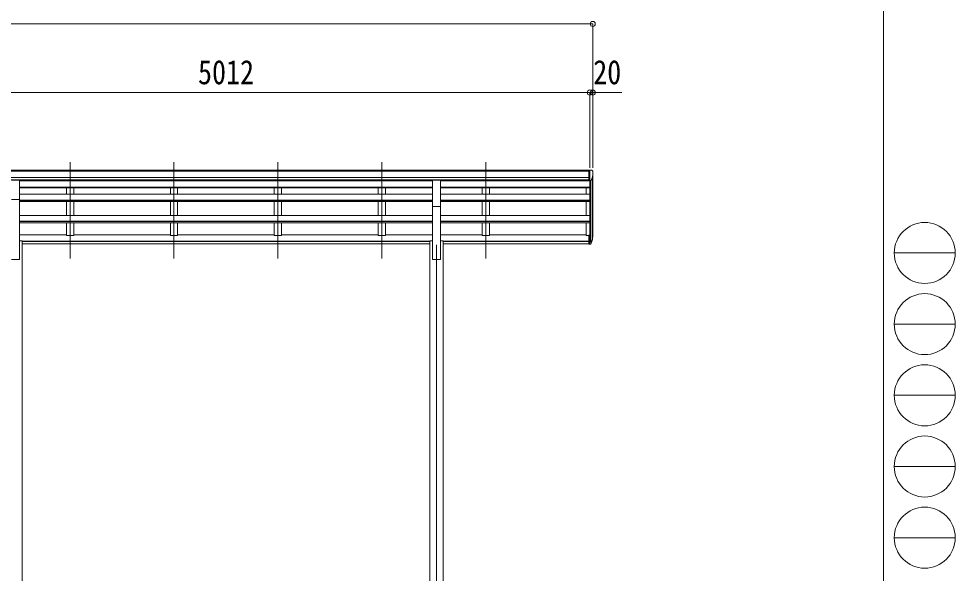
# Model space of a CAD drawing. Units: millimetres at full size. Extents: x -9783 to 9892, y -6828 to 6752.
# Drawn here: x 3441 to 9892, y -3468 to 349 of the extents above; entities that cross this region are included whole.
import ezdxf
from ezdxf.enums import TextEntityAlignment as Align

# ---------------------------------------------------------------- set-up
doc = ezdxf.new("R2010")
doc.units = ezdxf.units.MM
doc.header["$LTSCALE"] = 35
doc.header["$PDMODE"] = 32
doc.header["$PDSIZE"] = 35
for name, color, linetype, lineweight in [('0-1_本体', 4, 'Continuous', 9), ('0-2_部品', 7, 'Continuous', 9), ('0-8_PARTS2', 2, 'Continuous', 9), ('0-A_寸法', 6, 'Continuous', 9), ('F-0_240', 7, 'Continuous', 9)]:
    doc.layers.add(name, color=color, linetype=linetype, lineweight=lineweight)
doc.styles.add('ＭＳ ゴシック', font='')
doc.styles.get('ＭＳ ゴシック').set_extended_font_data('MS Gothic')

msp = doc.modelspace()

# ---------------------------------------------------------------- linework, layer by layer
at = {"layer": '0-1_本体'}
for p, q in [((7367.81, -693.95), (2378.81, -693.95)), ((7367.81, -699.29), (2378.81, -699.29)), ((7367.81, -742.82), (2368.81, -742.83)), ((7367.81, -760.49), (2368.81, -760.49)), ((6290.81, -762.87), (3445.81, -762.87)), ((6290.81, -766.01), (3445.81, -766.02)), ((3769.31, -766.01), (3769.31, -762.87)), ((3819.31, -766.01), (3819.31, -762.87)), ((4485.31, -766.01), (4485.31, -762.87)), ((4535.31, -766.01), (4535.31, -762.87)), ((5201.31, -766.01), (5201.31, -762.87)), ((5251.31, -766.01), (5251.31, -762.87)), ((5917.31, -766.01), (5917.31, -762.87)), ((5967.31, -766.01), (5967.31, -762.87)), ((6345.81, -762.87), (7367.81, -762.87)), ((6345.81, -766.02), (7374.31, -766.02)), ((6633.31, -766.01), (6633.31, -762.87)), ((6683.31, -766.01), (6683.31, -762.87)), ((7349.31, -762.87), (7349.31, -766.01)), ((7374.31, -765.33), (7374.31, -1141.63)), ((7380.31, -764.85), (7380.31, -1186.07)), ((7390.03, -749.5), (7390.03, -1168.07)), ((7394.31, -1146.06), (7394.31, -730.7)), ((6290.81, -809.49), (3445.81, -809.49)), ((6290.81, -813.57), (3445.81, -813.57)), ((3769.31, -858.73), (3769.31, -813.57)), ((3819.31, -858.73), (3819.31, -813.57)), ((4485.31, -858.73), (4485.31, -813.57)), ((4535.31, -858.73), (4535.31, -813.57)), ((5201.31, -858.73), (5201.31, -813.57)), ((5251.31, -858.73), (5251.31, -813.57)), ((5917.31, -858.73), (5917.31, -813.57)), ((5967.31, -858.73), (5967.31, -813.57)), ((6345.81, -809.49), (7374.31, -809.49)), ((6345.81, -813.57), (7374.31, -813.57)), ((6633.31, -858.73), (6633.31, -813.57)), ((6683.31, -858.73), (6683.31, -813.57)), ((7349.31, -813.6), (7349.31, -858.59)), ((6290.81, -858.73), (3445.81, -858.73)), ((3445.81, -1306.93), (3445.81, -894.28)), ((6290.81, -899.46), (3445.81, -899.46)), ((6290.81, -900.95), (3445.81, -900.95)), ((6290.81, -1306.93), (6290.81, -894.28)), ((6345.81, -858.73), (7374.31, -858.73)), ((6345.81, -1306.93), (6345.81, -894.28)), ((6345.81, -899.46), (7374.31, -899.46)), ((6345.81, -900.95), (7374.31, -900.95)), ((6290.81, -907.74), (3445.81, -907.74)), ((3769.31, -1006.03), (3769.31, -907.74)), ((3819.31, -1006.03), (3819.31, -907.74)), ((4485.31, -1006.03), (4485.31, -907.74)), ((4535.31, -1006.03), (4535.31, -907.74)), ((5201.31, -1006.03), (5201.31, -907.74)), ((5251.31, -1006.03), (5251.31, -907.74)), ((5917.31, -1006.03), (5917.31, -907.74)), ((5967.31, -1006.03), (5967.31, -907.74)), ((6345.81, -907.74), (7374.31, -907.74)), ((6633.31, -1006.03), (6633.31, -907.74)), ((6683.31, -1006.03), (6683.31, -907.74)), ((7349.31, -907.78), (7349.31, -1006.03)), ((6290.92, -1006.03), (3445.81, -1006.03)), ((6345.71, -1006.03), (7374.31, -1006.03)), ((6290.98, -1045.25), (3445.81, -1045.25)), ((6290.89, -1046.72), (3445.81, -1046.72)), ((6290.91, -1056.38), (3445.81, -1056.38)), ((3769.31, -1056.38), (3769.31, -1142.46)), ((3819.31, -1056.38), (3819.31, -1142.46)), ((4485.31, -1056.38), (4485.31, -1142.46)), ((4535.31, -1056.38), (4535.31, -1142.46)), ((5201.31, -1056.38), (5201.31, -1142.46)), ((5251.31, -1056.38), (5251.31, -1142.46)), ((5917.31, -1056.38), (5917.31, -1142.46)), ((5967.31, -1056.38), (5967.31, -1142.46)), ((6345.65, -1045.25), (7374.31, -1045.25)), ((6345.71, -1056.38), (7374.31, -1056.38)), ((6345.73, -1046.72), (7374.31, -1046.72)), ((6633.31, -1056.38), (6633.31, -1142.46)), ((6683.31, -1056.38), (6683.31, -1142.46)), ((7349.31, -1056.29), (7349.31, -1142.46)), ((3445.81, -1137.66), (3769.31, -1137.66)), ((3819.31, -1142.46), (3769.31, -1142.46)), ((3819.31, -1137.66), (4485.31, -1137.66)), ((4535.31, -1142.46), (4485.31, -1142.46)), ((4535.31, -1137.66), (5201.31, -1137.66)), ((5251.31, -1142.46), (5201.31, -1142.46)), ((5251.31, -1137.66), (5917.31, -1137.66)), ((5967.31, -1142.46), (5917.31, -1142.46)), ((6291.05, -1137.66), (5967.31, -1137.66)), ((6345.58, -1137.66), (6633.31, -1137.66)), ((6345.58, -1137.66), (6633.31, -1137.66)), ((6683.31, -1142.46), (6633.31, -1142.46)), ((7349.31, -1137.66), (6683.31, -1137.66)), ((7367.81, -1142.46), (7349.31, -1142.46)), ((3463.51, -1180.55), (3445.81, -1180.55)), ((3463.51, -1180.55), (3463.51, -4656.93)), ((6273.11, -1183.34), (3463.51, -1183.34)), ((6273.11, -1200.52), (3463.51, -1200.52)), ((6273.11, -1181.96), (3463.64, -1181.96)), ((6290.81, -1180.55), (6273.11, -1180.55)), ((6273.11, -1180.55), (6273.11, -4656.93)), ((6363.51, -1180.55), (6345.81, -1180.55)), ((6363.51, -1180.55), (6363.51, -4656.93)), ((7367.81, -1181.79), (6363.51, -1181.79)), ((7367.81, -1183.15), (6363.51, -1183.15)), ((7367.81, -1200.52), (6363.51, -1200.52)), ((3445.81, -1306.93), (3390.81, -1306.93)), ((6346.07, -1306.93), (6291.07, -1306.93))]:
    msp.add_line(p, q, dxfattribs=at)
at = {"layer": '0-2_部品'}
for p, q in [((7367.81, -692.34), (7357.81, -692.43)), ((7357.81, -693.95), (7357.81, -692.43)), ((7367.81, -764.33), (7367.81, -692.34)), ((7386.31, -692.34), (7367.81, -692.34)), ((7374.31, -765.33), (7374.31, -692.34)), ((7386.31, -692.34), (7388.65, -692.49)), ((7389.4, -692.91), (7393.47, -698.72)), ((7396.31, -701.71), (7396.31, -702.34)), ((3390.81, -762.21), (3445.81, -762.21)), ((3445.81, -894.28), (3445.81, -762.21)), ((6290.81, -762.21), (6345.81, -762.21)), ((6290.81, -943.14), (6290.81, -762.21)), ((6345.81, -943.14), (6345.81, -762.21)), ((7367.81, -764.33), (7374.31, -764.33)), ((7374.31, -765.33), (7379.52, -765.01)), ((7381.94, -763.51), (7391.21, -747.45)), ((3390.81, -894.28), (3445.81, -894.28)), ((6290.81, -943.14), (6345.81, -943.14)), ((7367.81, -1141.65), (7367.81, -1202.71)), ((7367.81, -1141.65), (7374.31, -1141.65)), ((7374.31, -1141.65), (7374.31, -1203.53)), ((7367.81, -1179.96), (7374.31, -1179.96)), ((7367.81, -1185.36), (7374.31, -1185.36)), ((7367.81, -1202.71), (7374.31, -1202.71)), ((7374.31, -1186.36), (7379.45, -1186.36)), ((7374.31, -1188.36), (7379.16, -1188.36)), ((7374.31, -1203.53), (7379.16, -1203.53)), ((7380.75, -1185.61), (7390.5, -1167.2)), ((7391.92, -1167.69), (7381.76, -1186.86)), ((7389.34, -1184.54), (7381.76, -1202.03))]:
    msp.add_line(p, q, dxfattribs=at)
for centre, radius, start, end in [((7388.58, -693.48), 1, 35, 86.5), ((7194.31, -702.34), 202, 347.09739, 0), ((7393.31, -701.71), 3, 0, 87), ((7379.34, -762.01), 3, 273.5, 330), ((7261.1, -1148.47), 133.22, 344.28698, 356.72013), ((7306.37, -1141.24), 88.05, 342.78929, 2.77608), ((7305.65, -1145.52), 89.07, 345.58812, 5.50424), ((7379.16, -1185.36), 3, 270, 330), ((7379.16, -1200.53), 3, 270, 330), ((7379.45, -1184.86), 1.5, 270, 330)]:
    msp.add_arc(centre, radius, start, end, dxfattribs=at)
at = {"layer": '0-8_PARTS2'}
for p, q in [((3794.31, -1300.72), (3794.31, -638.2)), ((4510.31, -1300.72), (4510.31, -638.2)), ((5226.31, -1300.72), (5226.31, -638.2)), ((5942.31, -1300.72), (5942.31, -638.2)), ((6658.31, -1300.72), (6658.31, -638.2)), ((6318.31, -1206.93), (6318.31, -4756.93))]:
    msp.add_line(p, q, dxfattribs=at)
at = {"layer": '0-A_寸法'}
for p, q in [((-2669.69, 313.57), (7394.31, 313.57)), ((7394.31, 313.57), (7394.31, -676.73)), ((2362.31, -158.57), (7374.31, -158.57)), ((7374.31, -158.57), (7374.31, -676.73)), ((7374.31, -158.57), (7394.31, -158.57)), ((7394.31, -158.57), (7394.31, -676.73)), ((7394.31, -158.57), (7594.31, -158.57))]:
    msp.add_line(p, q, dxfattribs=at)
for p in [(7394.31, 313.57), (7374.31, -158.57), (7394.31, -158.57)]:
    msp.add_point(p, dxfattribs=at)
at = {"layer": 'F-0_240', "color": 5}
msp.add_line((9396.97, 6751.9), (9396.97, -6828.1), dxfattribs=at)
at = {"layer": 'F-0_240', "color": 4}
for p, q in [((9471.77, -1263.1), (9891.77, -1263.1)), ((9471.77, -1753.1), (9891.77, -1753.1)), ((9471.77, -2243.1), (9891.77, -2243.1)), ((9471.77, -2733.1), (9891.77, -2733.1)), ((9471.77, -3223.1), (9891.77, -3223.1))]:
    msp.add_line(p, q, dxfattribs=at)
for centre in [(9681.77, -1263.1), (9681.77, -1753.1), (9681.77, -2243.1), (9681.77, -2733.1), (9681.77, -3223.1)]:
    msp.add_circle(centre, 210, dxfattribs=at)

# ---------------------------------------------------------------- texts
at = {"layer": '0-A_寸法', "color": 7, "style": 'ＭＳ ゴシック', "width": 0.85}
for s, p in [('5012', (4675.81, -151.57)), ('20', (7398.06, -151.57))]:
    msp.add_text(s, height=166.8, dxfattribs=at).set_placement(p, align=Align.BOTTOM_LEFT)

doc.saveas('drawing.dxf')
